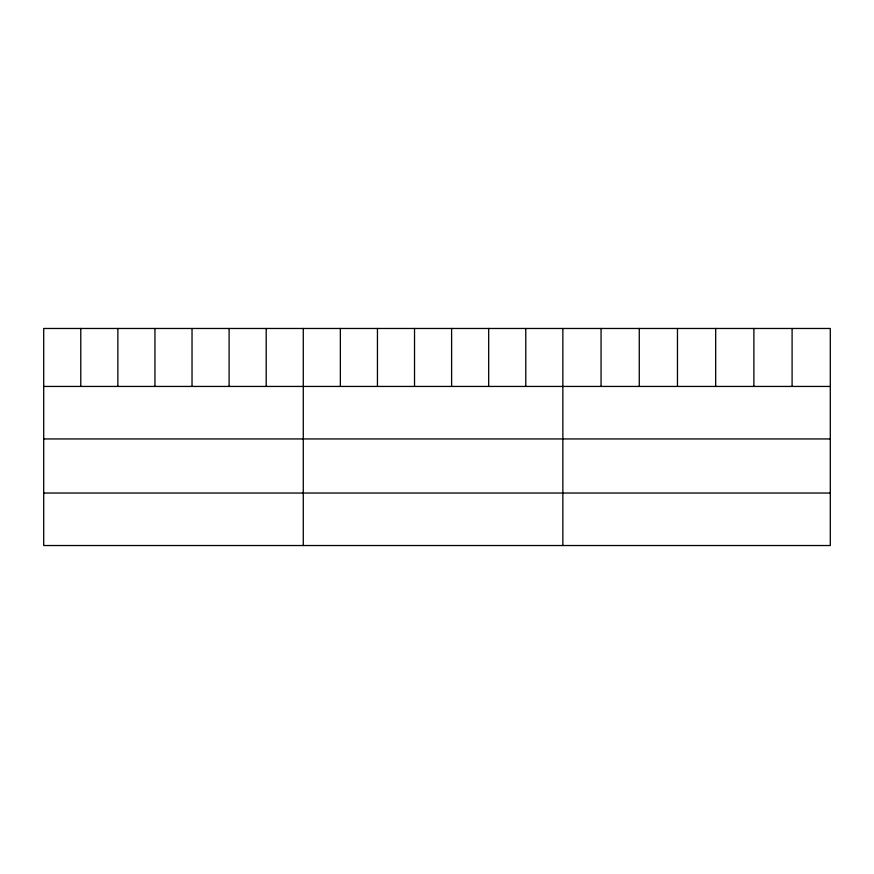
<?xml version="1.0" encoding="UTF-8"?>
<svg xmlns="http://www.w3.org/2000/svg" width="874" height="874" viewBox="0 0 874 874"><rect width="100%" height="100%" fill="white"/><g stroke="black" fill="none" stroke-linecap="round" stroke-linejoin="round"><path stroke-width="1.31" d="M830.3 386.439L830.3 545.529L43.7 545.529L43.7 328.471L830.3 328.471L830.3 386.439L43.7 386.439M43.7 438.945L830.3 438.945M43.7 493.034L830.3 493.034M792.095 328.471L792.095 386.439M753.891 328.471L753.891 386.439M715.686 328.471L715.686 386.439M677.47 328.471L677.47 386.439M639.265 328.471L639.265 386.439M601.061 328.471L601.061 386.439M562.856 328.471L562.856 545.529M525.777 328.471L525.777 386.439M488.686 328.471L488.686 386.439M451.607 328.471L451.607 386.439M414.527 328.471L414.527 386.439M377.448 328.471L377.448 386.439M340.357 328.471L340.357 386.439M303.278 328.471L303.278 545.529M266.199 328.471L266.199 386.439M229.108 328.471L229.108 386.439M192.029 328.471L192.029 386.439M154.949 328.471L154.949 386.439M117.87 328.471L117.87 386.439M80.779 328.471L80.779 386.439"/></g></svg>
